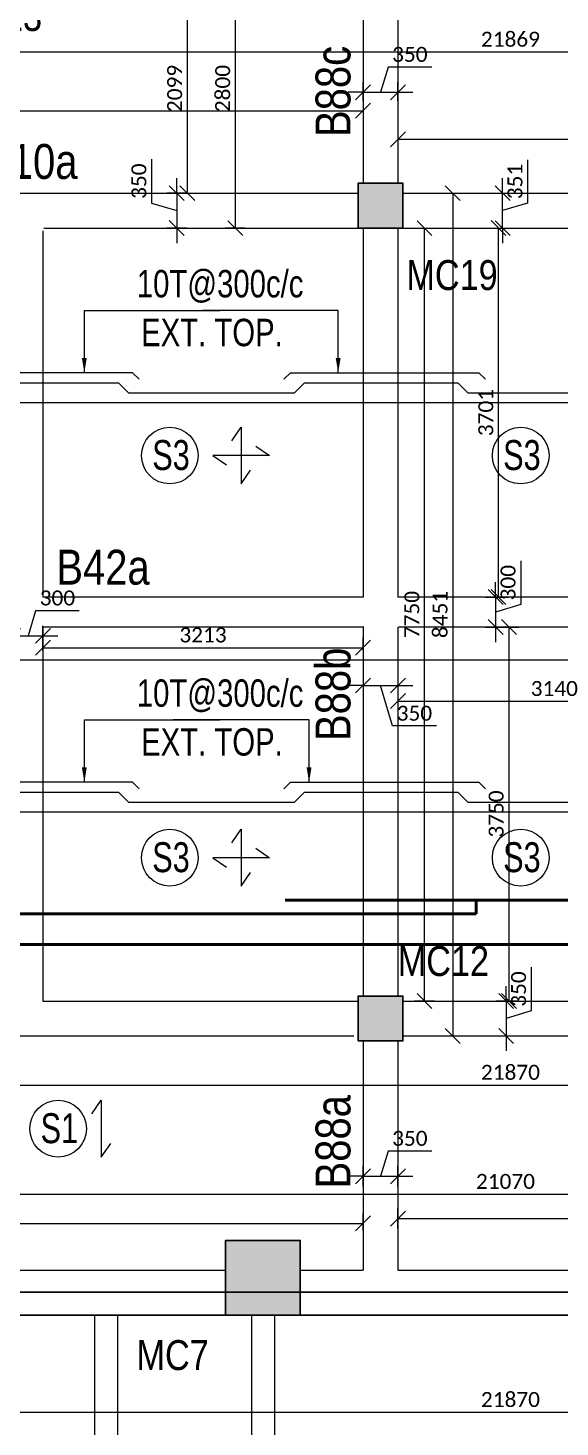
# Model space of a CAD drawing. Header units: millimetres. Extents: x 1112055 to 3390982, y -148532 to 766891.
# Drawn here: x 2814860 to 2820201, y -71678 to -57649 of the extents above; entities that cross this region are included whole.
import ezdxf
from ezdxf.enums import TextEntityAlignment as Align

# ---------------------------------------------------------------- set-up
doc = ezdxf.new("R2010")
doc.units = ezdxf.units.MM
doc.header["$PDMODE"] = 35
doc.header["$PDSIZE"] = -25
doc.linetypes.add('Hidden', pattern=[9.525, 6.35, -3.175])
for name, color, linetype, lineweight in [('B BEAM', 148, 'Continuous', 13), ('B COL. NO.', 3, 'Continuous', 20), ('B FINAL COLUMN', 1, 'Continuous', 30), ('B SLAB NO', 56, 'Continuous', 9), ('B STEEL', 34, 'Continuous', 15), ('B STEEL TEXT', 7, 'Continuous', 15), ('B TITLE BLOCK', 250, 'Continuous', 0), ('B-BEAM NO', 215, 'Continuous', 18)]:
    doc.layers.add(name, color=color, linetype=linetype, lineweight=lineweight)
doc.layers.add('B-COL HT', color=7, linetype='Continuous', lineweight=0, true_color=0x4e4f45)
doc.styles.add('Cali', font='calibri.ttf')
doc.styles.add('Q1', font='g13f12d.shx', dxfattribs={"width": 0.8})
doc.styles.add('SWINC', font='swissc.ttf')
doc.styles.add('SWISS', font='swisscl.ttf')
doc.dimstyles.new('BHOOMI', dxfattribs={"dimtxt": 230, "dimasz": 150, "dimexe": 10, "dimexo": 0, "dimgap": 25, "dimtad": 1, "dimdec": 0, "dimzin": 0, "dimdsep": 46, "dimtxsty": 'SWINC', "dimblk": 'OBLIQUE', "dimcen": 0.09, "dimclrd": 250, "dimclre": 250, "dimclrt": 256, "dimaunit": 1, "dimadec": 3, "dimazin": 0, "dimtfac": 1, "dimtdec": 0, "dimtofl": 0, "dimtmove": 1, "dimatfit": 3, "dimfxl": 100, "dimtolj": 1, "dimtzin": 0, "dimlwd": 9, "dimlwe": 5, "dimarcsym": 0})
doc.dimstyles.new('LEVEL DIM', dxfattribs={"dimtxt": 150, "dimasz": 150, "dimexe": 100, "dimexo": 100, "dimgap": 50, "dimtad": 1, "dimdec": 0, "dimzin": 0, "dimdsep": 46, "dimtxsty": 'Cali', "dimblk": 'OBLIQUE', "dimcen": 0, "dimclrd": 256, "dimclre": 256, "dimclrt": 3, "dimadec": 0, "dimazin": 0, "dimtfac": 1, "dimtdec": 0, "dimtofl": 0, "dimtmove": 1, "dimatfit": 0, "dimfxl": 100, "dimfxlon": 1, "dimtolj": 1, "dimtzin": 0, "dimlwd": -1, "dimlwe": -1, "dimarcsym": 0})

# ---------------------------------------------------------------- blocks, each defined once
blk = doc.blocks.new('_Oblique')
at = {"color": 0, "linetype": 'ByBlock', "lineweight": -2}
blk.add_line((-0.5, -0.5), (0.5, 0.5), dxfattribs=at)
blk = doc.blocks.new('*D6369')
at = {"linetype": 'ByBlock', "transparency": 16777216}
for p, q in [((2811198, -63887), (2811198, -64087)), ((2830638, -63887), (2830638, -64087)), ((2830638, -63987), (2811198, -63987))]:
    blk.add_line(p, q, dxfattribs=at)
at = {"layer": 'Defpoints', "color": 0, "lineweight": 40, "transparency": 16777216}
for p in [(2811198, -63656), (2830638, -63656), (2811198, -63987)]:
    blk.add_point(p, dxfattribs=at)
at = {"transparency": 16777216, "xscale": 150, "yscale": 150, "zscale": 150, "rotation": 180}
blk.add_blockref('_Oblique', (2811198, -63987), dxfattribs=at)
at = {"transparency": 16777216, "xscale": 150, "yscale": 150, "zscale": 150}
blk.add_blockref('_Oblique', (2830638, -63987), dxfattribs=at)
at = {"color": 3, "lineweight": 50, "transparency": 16777216, "insert": (2820918, -63860), "char_height": 150, "attachment_point": 5, "style": 'Cali'}
blk.add_mtext('\\A1;19440', dxfattribs=at)
blk = doc.blocks.new('*D6439')
at = {"linetype": 'ByBlock', "transparency": 16777216}
for p, q in [((2808768, -68349), (2808768, -68149)), ((2830638, -68349), (2830638, -68149)), ((2808768, -68249), (2830638, -68249))]:
    blk.add_line(p, q, dxfattribs=at)
at = {"layer": 'Defpoints', "color": 0, "lineweight": 40, "transparency": 16777216}
for p in [(2830638, -68249), (2808768, -69806), (2830638, -69806)]:
    blk.add_point(p, dxfattribs=at)
at = {"transparency": 16777216, "xscale": 150, "yscale": 150, "zscale": 150, "rotation": 180}
blk.add_blockref('_Oblique', (2808768, -68249), dxfattribs=at)
at = {"transparency": 16777216, "xscale": 150, "yscale": 150, "zscale": 150}
blk.add_blockref('_Oblique', (2830638, -68249), dxfattribs=at)
at = {"color": 3, "lineweight": 50, "transparency": 16777216, "insert": (2819703, -68122), "char_height": 150, "attachment_point": 5, "style": 'Cali'}
blk.add_mtext('\\A1;21870', dxfattribs=at)
blk = doc.blocks.new('*D6442')
at = {"linetype": 'ByBlock', "transparency": 16777216}
for p, q in [((2809118, -69243), (2809118, -69443)), ((2830188, -69243), (2830188, -69443)), ((2809118, -69343), (2830188, -69343))]:
    blk.add_line(p, q, dxfattribs=at)
at = {"layer": 'Defpoints', "color": 0, "lineweight": 40, "transparency": 16777216}
for p in [(2809118, -67756), (2830188, -67756), (2830188, -69343)]:
    blk.add_point(p, dxfattribs=at)
at = {"transparency": 16777216, "xscale": 150, "yscale": 150, "zscale": 150, "rotation": 180}
blk.add_blockref('_Oblique', (2809118, -69343), dxfattribs=at)
at = {"transparency": 16777216, "xscale": 150, "yscale": 150, "zscale": 150}
blk.add_blockref('_Oblique', (2830188, -69343), dxfattribs=at)
at = {"color": 3, "lineweight": 50, "transparency": 16777216, "insert": (2819653, -69216), "char_height": 150, "attachment_point": 5, "style": 'Cali'}
blk.add_mtext('\\A1;21070', dxfattribs=at)
blk = doc.blocks.new('*D6444')
at = {"linetype": 'ByBlock', "transparency": 16777216}
for p, q in [((2809118, -69706), (2809118, -69537)), ((2818223, -69706), (2818223, -69537)), ((2809118, -69637), (2818223, -69637))]:
    blk.add_line(p, q, dxfattribs=at)
at = {"layer": 'Defpoints', "color": 0, "lineweight": 40, "transparency": 16777216}
for p in [(2818223, -69637), (2809118, -69806), (2818223, -69806)]:
    blk.add_point(p, dxfattribs=at)
at = {"transparency": 16777216, "xscale": 150, "yscale": 150, "zscale": 150, "rotation": 180}
blk.add_blockref('_Oblique', (2809118, -69637), dxfattribs=at)
at = {"transparency": 16777216, "xscale": 150, "yscale": 150, "zscale": 150}
blk.add_blockref('_Oblique', (2818223, -69637), dxfattribs=at)
at = {"color": 3, "lineweight": 50, "transparency": 16777216, "insert": (2813671, -69510), "char_height": 150, "attachment_point": 5, "style": 'Cali'}
blk.add_mtext('\\A1;9105', dxfattribs=at)
blk = doc.blocks.new('*D6445')
at = {"linetype": 'ByBlock', "transparency": 16777216}
for p, q in [((2818474, -68911), (2818398, -69163)), ((2818913, -68911), (2818474, -68911)), ((2818223, -69163), (2818073, -69163)), ((2818223, -69263), (2818223, -69063)), ((2818223, -69163), (2818573, -69163)), ((2818573, -69263), (2818573, -69063)), ((2818573, -69163), (2818723, -69163))]:
    blk.add_line(p, q, dxfattribs=at)
at = {"layer": 'Defpoints', "color": 0, "lineweight": 40, "transparency": 16777216}
for p in [(2818573, -69163), (2818223, -70106), (2818573, -70106)]:
    blk.add_point(p, dxfattribs=at)
at = {"transparency": 16777216, "xscale": 150, "yscale": 150, "zscale": 150}
blk.add_blockref('_Oblique', (2818223, -69163), dxfattribs=at)
at = {"transparency": 16777216, "xscale": 150, "yscale": 150, "zscale": 150, "rotation": 180}
blk.add_blockref('_Oblique', (2818573, -69163), dxfattribs=at)
at = {"color": 3, "lineweight": 50, "transparency": 16777216, "insert": (2818693, -68784), "char_height": 150, "attachment_point": 5, "style": 'Cali'}
blk.add_mtext('\\A1;350', dxfattribs=at)
blk = doc.blocks.new('*D6446')
at = {"linetype": 'ByBlock', "transparency": 16777216}
for p, q in [((2818573, -69688), (2818573, -69488)), ((2825143, -69688), (2825143, -69488)), ((2818573, -69588), (2825143, -69588))]:
    blk.add_line(p, q, dxfattribs=at)
at = {"layer": 'Defpoints', "color": 0, "lineweight": 40, "transparency": 16777216}
for p in [(2825143, -69588), (2825143, -69806), (2818573, -70106)]:
    blk.add_point(p, dxfattribs=at)
at = {"transparency": 16777216, "xscale": 150, "yscale": 150, "zscale": 150, "rotation": 180}
blk.add_blockref('_Oblique', (2818573, -69588), dxfattribs=at)
at = {"transparency": 16777216, "xscale": 150, "yscale": 150, "zscale": 150}
blk.add_blockref('_Oblique', (2825143, -69588), dxfattribs=at)
at = {"color": 3, "lineweight": 50, "transparency": 16777216, "insert": (2821858, -69461), "char_height": 150, "attachment_point": 5, "style": 'Cali'}
blk.add_mtext('\\A1;6570', dxfattribs=at)
blk = doc.blocks.new('*D6471')
at = {"linetype": 'ByBlock', "transparency": 16777216}
for p, q in [((2819024, -59305), (2819224, -59305)), ((2819124, -59305), (2819124, -67756)), ((2819024, -67756), (2819224, -67756))]:
    blk.add_line(p, q, dxfattribs=at)
at = {"layer": 'Defpoints', "color": 0, "lineweight": 40, "transparency": 16777216}
for p in [(2818623, -59305), (2818623, -67756), (2819124, -67756)]:
    blk.add_point(p, dxfattribs=at)
at = {"transparency": 16777216, "xscale": 150, "yscale": 150, "zscale": 150}
for p, rotation in [((2819124, -59305), 90), ((2819124, -67756), 270)]:
    blk.add_blockref('_Oblique', p, dxfattribs=dict(at, rotation=rotation))
at = {"color": 3, "lineweight": 50, "transparency": 16777216, "insert": (2818997, -63530), "char_height": 150, "attachment_point": 5, "rotation": 90, "style": 'Cali'}
blk.add_mtext('\\A1;8451', dxfattribs=at)
blk = doc.blocks.new('*D6472')
at = {"linetype": 'ByBlock', "transparency": 16777216}
for p, q in [((2818740, -59656), (2818940, -59656)), ((2818840, -67406), (2818840, -59656)), ((2818740, -67406), (2818940, -67406))]:
    blk.add_line(p, q, dxfattribs=at)
at = {"layer": 'Defpoints', "color": 0, "lineweight": 40, "transparency": 16777216}
for p in [(2818623, -59656), (2818840, -59656), (2818623, -67406)]:
    blk.add_point(p, dxfattribs=at)
at = {"transparency": 16777216, "xscale": 150, "yscale": 150, "zscale": 150}
for p, rotation in [((2818840, -59656), 90), ((2818840, -67406), 270)]:
    blk.add_blockref('_Oblique', p, dxfattribs=dict(at, rotation=rotation))
at = {"color": 3, "lineweight": 50, "transparency": 16777216, "insert": (2818714, -63531), "char_height": 150, "attachment_point": 5, "rotation": 90, "style": 'Cali'}
blk.add_mtext('\\A1;7750', dxfattribs=at)
blk = doc.blocks.new('*D6473')
at = {"linetype": 'ByBlock', "transparency": 16777216}
for p, q in [((2819875, -58970), (2819875, -59405)), ((2819624, -59305), (2819624, -59155)), ((2819524, -59305), (2819724, -59305)), ((2819624, -59656), (2819624, -59305)), ((2819875, -59405), (2819624, -59480)), ((2819524, -59656), (2819724, -59656)), ((2819624, -59656), (2819624, -59806))]:
    blk.add_line(p, q, dxfattribs=at)
at = {"layer": 'Defpoints', "color": 0, "lineweight": 40, "transparency": 16777216}
for p in [(2818623, -59305), (2819624, -59305), (2818623, -59656)]:
    blk.add_point(p, dxfattribs=at)
at = {"transparency": 16777216, "xscale": 150, "yscale": 150, "zscale": 150}
for p, rotation in [((2819624, -59305), 270), ((2819624, -59656), 90)]:
    blk.add_blockref('_Oblique', p, dxfattribs=dict(at, rotation=rotation))
at = {"color": 3, "lineweight": 50, "transparency": 16777216, "insert": (2819749, -59188), "char_height": 150, "attachment_point": 5, "rotation": 90, "style": 'Cali'}
blk.add_mtext('\\A1;351', dxfattribs=at)
blk = doc.blocks.new('*D6474')
at = {"linetype": 'ByBlock', "transparency": 16777216}
for p, q in [((2819912, -67066), (2819912, -67506)), ((2819660, -67406), (2819660, -67256)), ((2819560, -67406), (2819760, -67406)), ((2819660, -67406), (2819660, -67756)), ((2819912, -67506), (2819660, -67581)), ((2819560, -67756), (2819760, -67756)), ((2819660, -67756), (2819660, -67906))]:
    blk.add_line(p, q, dxfattribs=at)
at = {"layer": 'Defpoints', "color": 0, "lineweight": 40, "transparency": 16777216}
for p in [(2818623, -67406), (2818623, -67756), (2819660, -67756)]:
    blk.add_point(p, dxfattribs=at)
at = {"transparency": 16777216, "xscale": 150, "yscale": 150, "zscale": 150}
for p, rotation in [((2819660, -67406), 270), ((2819660, -67756), 90)]:
    blk.add_blockref('_Oblique', p, dxfattribs=dict(at, rotation=rotation))
at = {"color": 3, "lineweight": 50, "transparency": 16777216, "insert": (2819785, -67286), "char_height": 150, "attachment_point": 5, "rotation": 90, "style": 'Cali'}
blk.add_mtext('\\A1;350', dxfattribs=at)
blk = doc.blocks.new('*D6475')
at = {"linetype": 'ByBlock', "transparency": 16777216}
for p, q in [((2819806, -62991), (2819806, -63431)), ((2819554, -63356), (2819554, -63206)), ((2819454, -63356), (2819654, -63356)), ((2819554, -63356), (2819554, -63656)), ((2819806, -63431), (2819554, -63506)), ((2819454, -63656), (2819654, -63656)), ((2819554, -63656), (2819554, -63806))]:
    blk.add_line(p, q, dxfattribs=at)
at = {"layer": 'Defpoints', "color": 0, "lineweight": 40, "transparency": 16777216}
for p in [(2818573, -63356), (2818581, -63656), (2819554, -63656)]:
    blk.add_point(p, dxfattribs=at)
at = {"transparency": 16777216, "xscale": 150, "yscale": 150, "zscale": 150}
for p, rotation in [((2819554, -63356), 270), ((2819554, -63656), 90)]:
    blk.add_blockref('_Oblique', p, dxfattribs=dict(at, rotation=rotation))
at = {"color": 3, "lineweight": 50, "transparency": 16777216, "insert": (2819679, -63211), "char_height": 150, "attachment_point": 5, "rotation": 90, "style": 'Cali'}
blk.add_mtext('\\A1;300', dxfattribs=at)
blk = doc.blocks.new('*D6476')
at = {"linetype": 'ByBlock', "transparency": 16777216}
for p, q in [((2819587, -63656), (2819787, -63656)), ((2819687, -63656), (2819687, -67406)), ((2819587, -67406), (2819787, -67406))]:
    blk.add_line(p, q, dxfattribs=at)
at = {"layer": 'Defpoints', "color": 0, "lineweight": 40, "transparency": 16777216}
for p in [(2819124, -63656), (2819124, -67406), (2819687, -67406)]:
    blk.add_point(p, dxfattribs=at)
at = {"transparency": 16777216, "xscale": 150, "yscale": 150, "zscale": 150}
for p, rotation in [((2819687, -63656), 90), ((2819687, -67406), 270)]:
    blk.add_blockref('_Oblique', p, dxfattribs=dict(at, rotation=rotation))
at = {"color": 3, "lineweight": 50, "transparency": 16777216, "insert": (2819560, -65531), "char_height": 150, "attachment_point": 5, "rotation": 90, "style": 'Cali'}
blk.add_mtext('\\A1;3750', dxfattribs=at)
blk = doc.blocks.new('*D6477')
at = {"linetype": 'ByBlock', "transparency": 16777216}
for p, q in [((2819483, -59655), (2819683, -59655)), ((2819583, -63356), (2819583, -59655)), ((2819483, -63356), (2819683, -63356))]:
    blk.add_line(p, q, dxfattribs=at)
at = {"layer": 'Defpoints', "color": 0, "lineweight": 40, "transparency": 16777216}
for p in [(2819124, -59655), (2819583, -59655), (2819124, -63356)]:
    blk.add_point(p, dxfattribs=at)
at = {"transparency": 16777216, "xscale": 150, "yscale": 150, "zscale": 150}
for p, rotation in [((2819583, -59655), 90), ((2819583, -63356), 270)]:
    blk.add_blockref('_Oblique', p, dxfattribs=dict(at, rotation=rotation))
at = {"color": 3, "lineweight": 50, "transparency": 16777216, "insert": (2819456, -61505), "char_height": 150, "attachment_point": 5, "rotation": 90, "style": 'Cali'}
blk.add_mtext('\\A1;3701', dxfattribs=at)
blk = doc.blocks.new('*D6480')
at = {"linetype": 'ByBlock', "transparency": 16777216}
for p, q in [((2814936, -63492), (2814861, -63744)), ((2815375, -63492), (2814936, -63492)), ((2814711, -63844), (2814711, -63644)), ((2815011, -63844), (2815011, -63644)), ((2814711, -63744), (2814561, -63744)), ((2814711, -63744), (2815011, -63744)), ((2815011, -63744), (2815161, -63744))]:
    blk.add_line(p, q, dxfattribs=at)
at = {"layer": 'Defpoints', "color": 0, "lineweight": 40, "transparency": 16777216}
for p in [(2815011, -63744), (2814711, -63987), (2815011, -63987)]:
    blk.add_point(p, dxfattribs=at)
at = {"transparency": 16777216, "xscale": 150, "yscale": 150, "zscale": 150}
blk.add_blockref('_Oblique', (2814711, -63744), dxfattribs=at)
at = {"transparency": 16777216, "xscale": 150, "yscale": 150, "zscale": 150, "rotation": 180}
blk.add_blockref('_Oblique', (2815011, -63744), dxfattribs=at)
at = {"color": 3, "lineweight": 50, "transparency": 16777216, "insert": (2815156, -63365), "char_height": 150, "attachment_point": 5, "style": 'Cali'}
blk.add_mtext('\\A1;300', dxfattribs=at)
blk = doc.blocks.new('*D6481')
at = {"linetype": 'ByBlock', "transparency": 16777216}
for p, q in [((2815011, -63887), (2815011, -63763)), ((2818223, -63887), (2818223, -63763)), ((2815011, -63863), (2818223, -63863))]:
    blk.add_line(p, q, dxfattribs=at)
at = {"layer": 'Defpoints', "color": 0, "lineweight": 40, "transparency": 16777216}
for p in [(2818223, -63863), (2815011, -63987), (2818223, -63987)]:
    blk.add_point(p, dxfattribs=at)
at = {"transparency": 16777216, "xscale": 150, "yscale": 150, "zscale": 150, "rotation": 180}
blk.add_blockref('_Oblique', (2815011, -63863), dxfattribs=at)
at = {"transparency": 16777216, "xscale": 150, "yscale": 150, "zscale": 150}
blk.add_blockref('_Oblique', (2818223, -63863), dxfattribs=at)
at = {"color": 3, "lineweight": 50, "transparency": 16777216, "insert": (2816617, -63736), "char_height": 150, "attachment_point": 5, "style": 'Cali'}
blk.add_mtext('\\A1;3213', dxfattribs=at)
blk = doc.blocks.new('*D6482')
at = {"linetype": 'ByBlock', "transparency": 16777216}
for p, q in [((2818223, -64242), (2818073, -64242)), ((2818223, -64142), (2818223, -64342)), ((2818223, -64242), (2818573, -64242)), ((2818520, -64648), (2818398, -64242)), ((2818573, -64142), (2818573, -64342)), ((2818573, -64242), (2818723, -64242)), ((2818959, -64648), (2818520, -64648))]:
    blk.add_line(p, q, dxfattribs=at)
at = {"layer": 'Defpoints', "color": 0, "lineweight": 40, "transparency": 16777216}
for p in [(2818223, -63987), (2818573, -63987), (2818573, -64242)]:
    blk.add_point(p, dxfattribs=at)
at = {"transparency": 16777216, "xscale": 150, "yscale": 150, "zscale": 150}
blk.add_blockref('_Oblique', (2818223, -64242), dxfattribs=at)
at = {"transparency": 16777216, "xscale": 150, "yscale": 150, "zscale": 150, "rotation": 180}
blk.add_blockref('_Oblique', (2818573, -64242), dxfattribs=at)
at = {"color": 3, "lineweight": 50, "transparency": 16777216, "insert": (2818739, -64521), "char_height": 150, "attachment_point": 5, "style": 'Cali'}
blk.add_mtext('\\A1;350', dxfattribs=at)
blk = doc.blocks.new('*D6483')
at = {"linetype": 'ByBlock', "transparency": 16777216}
for p, q in [((2818573, -64299), (2818573, -64499)), ((2821713, -64299), (2821713, -64499)), ((2818573, -64399), (2821713, -64399))]:
    blk.add_line(p, q, dxfattribs=at)
at = {"layer": 'Defpoints', "color": 0, "lineweight": 40, "transparency": 16777216}
for p in [(2818573, -63987), (2821713, -63987), (2821713, -64399)]:
    blk.add_point(p, dxfattribs=at)
at = {"transparency": 16777216, "xscale": 150, "yscale": 150, "zscale": 150, "rotation": 180}
blk.add_blockref('_Oblique', (2818573, -64399), dxfattribs=at)
at = {"transparency": 16777216, "xscale": 150, "yscale": 150, "zscale": 150}
blk.add_blockref('_Oblique', (2821713, -64399), dxfattribs=at)
at = {"color": 3, "lineweight": 50, "transparency": 16777216, "insert": (2820143, -64273), "char_height": 150, "attachment_point": 5, "style": 'Cali'}
blk.add_mtext('\\A1;3140', dxfattribs=at)
blk = doc.blocks.new('*D6489')
at = {"linetype": 'ByBlock', "transparency": 16777216}
for p, q in [((2808769, -57989), (2808769, -57789)), ((2830638, -57989), (2830638, -57789)), ((2808769, -57889), (2830638, -57889))]:
    blk.add_line(p, q, dxfattribs=at)
at = {"layer": 'Defpoints', "color": 0, "lineweight": 40, "transparency": 16777216}
for p in [(2830638, -57889), (2808769, -59056), (2830638, -59056)]:
    blk.add_point(p, dxfattribs=at)
at = {"transparency": 16777216, "xscale": 150, "yscale": 150, "zscale": 150, "rotation": 180}
blk.add_blockref('_Oblique', (2808769, -57889), dxfattribs=at)
at = {"transparency": 16777216, "xscale": 150, "yscale": 150, "zscale": 150}
blk.add_blockref('_Oblique', (2830638, -57889), dxfattribs=at)
at = {"color": 3, "lineweight": 50, "transparency": 16777216, "insert": (2819703, -57762), "char_height": 150, "attachment_point": 5, "style": 'Cali'}
blk.add_mtext('\\A1;21869', dxfattribs=at)
blk = doc.blocks.new('*D6491')
at = {"linetype": 'ByBlock', "transparency": 16777216}
for p, q in [((2808998, -58379), (2808998, -58579)), ((2808998, -58479), (2818223, -58479)), ((2818223, -58379), (2818223, -58579))]:
    blk.add_line(p, q, dxfattribs=at)
at = {"layer": 'Defpoints', "color": 0, "lineweight": 40, "transparency": 16777216}
for p in [(2808998, -58025), (2818223, -58025), (2818223, -58479)]:
    blk.add_point(p, dxfattribs=at)
at = {"transparency": 16777216, "xscale": 150, "yscale": 150, "zscale": 150, "rotation": 180}
blk.add_blockref('_Oblique', (2808998, -58479), dxfattribs=at)
at = {"transparency": 16777216, "xscale": 150, "yscale": 150, "zscale": 150}
blk.add_blockref('_Oblique', (2818223, -58479), dxfattribs=at)
at = {"color": 3, "lineweight": 50, "transparency": 16777216, "insert": (2813611, -58352), "char_height": 150, "attachment_point": 5, "style": 'Cali'}
blk.add_mtext('\\A1;9225', dxfattribs=at)
blk = doc.blocks.new('*D6492')
at = {"linetype": 'ByBlock', "transparency": 16777216}
for p, q in [((2818474, -58041), (2818398, -58293)), ((2818913, -58041), (2818474, -58041)), ((2818223, -58379), (2818223, -58193)), ((2818573, -58379), (2818573, -58193)), ((2818223, -58293), (2818073, -58293)), ((2818223, -58293), (2818573, -58293)), ((2818573, -58293), (2818723, -58293))]:
    blk.add_line(p, q, dxfattribs=at)
at = {"layer": 'Defpoints', "color": 0, "lineweight": 40, "transparency": 16777216}
for p in [(2818573, -58293), (2818223, -58479), (2818573, -58479)]:
    blk.add_point(p, dxfattribs=at)
at = {"transparency": 16777216, "xscale": 150, "yscale": 150, "zscale": 150}
blk.add_blockref('_Oblique', (2818223, -58293), dxfattribs=at)
at = {"transparency": 16777216, "xscale": 150, "yscale": 150, "zscale": 150, "rotation": 180}
blk.add_blockref('_Oblique', (2818573, -58293), dxfattribs=at)
at = {"color": 3, "lineweight": 50, "transparency": 16777216, "insert": (2818693, -57914), "char_height": 150, "attachment_point": 5, "style": 'Cali'}
blk.add_mtext('\\A1;350', dxfattribs=at)
blk = doc.blocks.new('*D6493')
at = {"linetype": 'ByBlock', "transparency": 16777216}
for p, q in [((2818573, -58665), (2818573, -58865)), ((2818573, -58765), (2825143, -58765)), ((2825143, -58665), (2825143, -58865))]:
    blk.add_line(p, q, dxfattribs=at)
at = {"layer": 'Defpoints', "color": 0, "lineweight": 40, "transparency": 16777216}
for p in [(2818573, -58293), (2825143, -58293), (2825143, -58765)]:
    blk.add_point(p, dxfattribs=at)
at = {"transparency": 16777216, "xscale": 150, "yscale": 150, "zscale": 150, "rotation": 180}
blk.add_blockref('_Oblique', (2818573, -58765), dxfattribs=at)
at = {"transparency": 16777216, "xscale": 150, "yscale": 150, "zscale": 150}
blk.add_blockref('_Oblique', (2825143, -58765), dxfattribs=at)
at = {"color": 3, "lineweight": 50, "transparency": 16777216, "insert": (2821858, -58638), "char_height": 150, "attachment_point": 5, "style": 'Cali'}
blk.add_mtext('\\A1;6570', dxfattribs=at)
blk = doc.blocks.new('*D6497')
at = {"linetype": 'ByBlock', "transparency": 16777216}
for p, q in [((2817041, -56856), (2816841, -56856)), ((2816941, -56856), (2816941, -59656)), ((2817041, -59656), (2816841, -59656))]:
    blk.add_line(p, q, dxfattribs=at)
at = {"layer": 'Defpoints', "color": 0, "lineweight": 40, "transparency": 16777216}
for p in [(2818248, -56856), (2816941, -59656), (2818223, -59656)]:
    blk.add_point(p, dxfattribs=at)
at = {"transparency": 16777216, "xscale": 150, "yscale": 150, "zscale": 150}
for p, rotation in [((2816941, -56856), 90), ((2816941, -59656), 270)]:
    blk.add_blockref('_Oblique', p, dxfattribs=dict(at, rotation=rotation))
at = {"color": 3, "lineweight": 50, "transparency": 16777216, "insert": (2816815, -58256), "char_height": 150, "attachment_point": 5, "rotation": 90, "style": 'Cali'}
blk.add_mtext('\\A1;2800', dxfattribs=at)
blk = doc.blocks.new('*D6498')
at = {"linetype": 'ByBlock', "transparency": 16777216}
for p, q in [((2816101, -58965), (2816101, -59404)), ((2816353, -59305), (2816353, -59155)), ((2816453, -59305), (2816253, -59305)), ((2816353, -59305), (2816353, -59655)), ((2816101, -59404), (2816353, -59480)), ((2816453, -59655), (2816253, -59655)), ((2816353, -59655), (2816353, -59805))]:
    blk.add_line(p, q, dxfattribs=at)
at = {"layer": 'Defpoints', "color": 0, "lineweight": 40, "transparency": 16777216}
for p in [(2816941, -59305), (2816353, -59655), (2816940, -59655)]:
    blk.add_point(p, dxfattribs=at)
at = {"transparency": 16777216, "xscale": 150, "yscale": 150, "zscale": 150}
for p, rotation in [((2816353, -59305), 270), ((2816353, -59655), 90)]:
    blk.add_blockref('_Oblique', p, dxfattribs=dict(at, rotation=rotation))
at = {"color": 3, "lineweight": 50, "transparency": 16777216, "insert": (2815974, -59185), "char_height": 150, "attachment_point": 5, "rotation": 90, "style": 'Cali'}
blk.add_mtext('\\A1;350', dxfattribs=at)
blk = doc.blocks.new('*D6499')
at = {"linetype": 'ByBlock', "transparency": 16777216}
for p, q in [((2816453, -57206), (2816560, -57206)), ((2816460, -59305), (2816460, -57206)), ((2816453, -59305), (2816560, -59305))]:
    blk.add_line(p, q, dxfattribs=at)
at = {"layer": 'Defpoints', "color": 0, "lineweight": 40, "transparency": 16777216}
for p in [(2816353, -57206), (2816460, -57206), (2816353, -59305)]:
    blk.add_point(p, dxfattribs=at)
at = {"transparency": 16777216, "xscale": 150, "yscale": 150, "zscale": 150}
for p, rotation in [((2816460, -57206), 90), ((2816460, -59305), 270)]:
    blk.add_blockref('_Oblique', p, dxfattribs=dict(at, rotation=rotation))
at = {"color": 3, "lineweight": 50, "transparency": 16777216, "insert": (2816333, -58255), "char_height": 150, "attachment_point": 5, "rotation": 90, "style": 'Cali'}
blk.add_mtext('\\A1;2099', dxfattribs=at)
blk = doc.blocks.new('*D6557')
at = {"linetype": 'ByBlock', "transparency": 16777216}
for p, q in [((2808768, -71430), (2808768, -71630)), ((2808768, -71530), (2830638, -71530)), ((2830638, -71430), (2830638, -71630))]:
    blk.add_line(p, q, dxfattribs=at)
at = {"layer": 'Defpoints', "color": 0, "lineweight": 40, "transparency": 16777216}
for p in [(2808768, -70556), (2830638, -70556), (2830638, -71530)]:
    blk.add_point(p, dxfattribs=at)
at = {"transparency": 16777216, "xscale": 150, "yscale": 150, "zscale": 150, "rotation": 180}
blk.add_blockref('_Oblique', (2808768, -71530), dxfattribs=at)
at = {"transparency": 16777216, "xscale": 150, "yscale": 150, "zscale": 150}
blk.add_blockref('_Oblique', (2830638, -71530), dxfattribs=at)
at = {"color": 3, "lineweight": 50, "transparency": 16777216, "insert": (2819703, -71403), "char_height": 150, "attachment_point": 5, "style": 'Cali'}
blk.add_mtext('\\A1;21870', dxfattribs=at)
blk = doc.blocks.new('*D6558')
at = {"linetype": 'ByBlock', "transparency": 16777216}
for p, q in [((2807868, -72966), (2807868, -73166)), ((2807868, -73066), (2839078, -73066)), ((2839078, -72966), (2839078, -73166))]:
    blk.add_line(p, q, dxfattribs=at)
at = {"layer": 'Defpoints', "color": 0, "lineweight": 40, "transparency": 16777216}
for p in [(2807868, -70556), (2839078, -70556), (2839078, -73066)]:
    blk.add_point(p, dxfattribs=at)
at = {"transparency": 16777216, "xscale": 150, "yscale": 150, "zscale": 150, "rotation": 180}
blk.add_blockref('_Oblique', (2807868, -73066), dxfattribs=at)
at = {"transparency": 16777216, "xscale": 150, "yscale": 150, "zscale": 150}
blk.add_blockref('_Oblique', (2839078, -73066), dxfattribs=at)
at = {"color": 3, "lineweight": 50, "transparency": 16777216, "insert": (2823473, -72939), "char_height": 150, "attachment_point": 5, "style": 'Cali'}
blk.add_mtext('\\A1;31210', dxfattribs=at)

msp = doc.modelspace()

# ---------------------------------------------------------------- hatches: boundary and pattern name
at = {"layer": 'B-COL HT'}
h = msp.add_hatch(color=250, dxfattribs=at)
h.dxf.hatch_style = 1
h.paths.add_polyline_path([(2818173.1, -59656.1), (2818623.1, -59656.1), (2818623.1, -59206.1), (2818173.1, -59206.1)])
h = msp.add_hatch(color=250, dxfattribs=at)
h.dxf.hatch_style = 1
h.paths.add_polyline_path([(2818173.1, -67806.1), (2818623.1, -67806.1), (2818623.1, -67356.1), (2818173.1, -67356.1)])
h = msp.add_hatch(color=250, dxfattribs=at)
h.dxf.hatch_style = 1
h.paths.add_polyline_path([(2816843.1, -70556.3), (2817593.1, -70556.3), (2817593.1, -69806.3), (2816843.1, -69806.3)])

# ---------------------------------------------------------------- linework, layer by layer
at = {"color": 2, "linetype": 'ByBlock', "lineweight": 50}
for p, q in [((2818223.1, -66393.8), (2817443.1, -66393.8)), ((2817443.1, -66393.8), (2825493.1, -66393.8)), ((2819358.1, -66393.8), (2818223.1, -66393.8)), ((2819358.1, -66531.6), (2819358.1, -66393.8)), ((2811211.9, -66531.6), (2818573.1, -66531.6)), ((2818573.1, -66531.6), (2819358.1, -66531.6))]:
    msp.add_line(p, q, dxfattribs=at)
at = {"color": 3, "linetype": 'ByBlock', "lineweight": 50}
msp.add_line((2811198.1, -66838.6), (2822013, -66838.6), dxfattribs=at)
at = {"layer": 'B BEAM', "linetype": 'Hidden', "ltscale": 1200}
for p, q in [((2818223.1, -57206.1), (2818223.1, -59206.1)), ((2818573.1, -57206.1), (2818573.1, -59206.1)), ((2811648.1, -59304.7), (2818173.1, -59304.7)), ((2818623.1, -59304.7), (2825093.1, -59304.7)), ((2815010.6, -59681.1), (2815010.6, -63356.1)), ((2815019, -59654.7), (2818193.8, -59654.7)), ((2818223.1, -59656.1), (2818223.1, -63356.1)), ((2818573.1, -59656.1), (2818573.1, -63356.1)), ((2818617.4, -59654.7), (2821713, -59654.7)), ((2818223.1, -63356.1), (2815010.6, -63356.1)), ((2821713, -63356.1), (2818573.1, -63356.1)), ((2815010.6, -63656.1), (2815010.6, -67406.1)), ((2818230.6, -63656.1), (2815010.6, -63656.1)), ((2818223.1, -63656.1), (2818223.1, -67356.1)), ((2818573.1, -63656.1), (2818573.1, -67356.1)), ((2821713, -63656.1), (2818580.6, -63656.1)), ((2815010.6, -67406.1), (2818173.1, -67406.1)), ((2818623.1, -67406.1), (2821713, -67406.1)), ((2811648.1, -67756.1), (2818131.5, -67756.1)), ((2818623.1, -67756.1), (2825051.5, -67756.1)), ((2818223.1, -67806.1), (2818223.1, -70106.3)), ((2818573.1, -67806.1), (2818573.1, -70106.1)), ((2809368.1, -70106.1), (2816843.1, -70106.1)), ((2817593.1, -70106.3), (2818223.1, -70106.3)), ((2818573.1, -70106.1), (2824943.1, -70106.1))]:
    msp.add_line(p, q, dxfattribs=at)
at = {"layer": 'B BEAM', "ltscale": 1200}
for p, q in [((2809368.1, -70556.1), (2816918.1, -70556.1)), ((2815528.1, -70556.1), (2815528.1, -78206.1)), ((2815758.1, -70556.1), (2815758.1, -78206.1)), ((2817103.1, -70556.1), (2817103.1, -77906.1)), ((2817333.1, -70556.1), (2817333.1, -77906.1)), ((2817518.1, -70556.1), (2825018.1, -70556.1))]:
    msp.add_line(p, q, dxfattribs=at)
at = {"layer": 'B FINAL COLUMN', "color": 26, "lineweight": 30}
for points in [[(2840592.1, 38569.5), (2807868.1, 38569.5), (2807868.1, -70556.1), (2858788.1, -70556.1), (2858788.1, -30756.1), (2871418.1, -30756.1), (2871418.1, 42384.9), (2845094.1, 41923), (2845094.1, 39154.7), (2840592.1, 39154.7)], [(2808098.2, -70326.1), (2858558.2, -70326.1), (2858558.2, -30527.5), (2871188.2, -30527.5), (2871188.2, 38376.5), (2852149.8, 38377), (2852149.8, 35717.5), (2851933.2, 35717.5), (2851933.2, 41811.5), (2850503.2, 41786.4), (2850503.2, 35717.5), (2850273.2, 35717.5), (2850273.2, 38923.3), (2840822.2, 38923.3), (2840822.2, 38338), (2808098.2, 38338)]]:
    msp.add_lwpolyline(points, close=True, dxfattribs=at)
at = {"layer": 'B FINAL COLUMN', "lineweight": 30}
for points in [[(2818173.1, -59656.1), (2818623.1, -59656.1), (2818623.1, -59206.1), (2818173.1, -59206.1)], [(2818173.1, -67806.1), (2818623.1, -67806.1), (2818623.1, -67356.1), (2818173.1, -67356.1)], [(2816843.1, -70556.3), (2817593.1, -70556.3), (2817593.1, -69806.3), (2816843.1, -69806.3)]]:
    msp.add_lwpolyline(points, close=True, dxfattribs=at)
at = {"layer": 'B SLAB NO', "lineweight": 9}
for points in [[(2816905.7, -61788.2), (2817000.5, -61651.6), (2817000.5, -62220.6), (2817095.4, -62083.9)], [(2817148.4, -61841.2), (2817285.1, -61936.1), (2816716, -61936.1), (2816852.7, -62030.9)], [(2816905.7, -65821), (2817000.5, -65684.4), (2817000.5, -66253.4), (2817095.4, -66116.7)], [(2817148.4, -65874), (2817285.1, -65968.9), (2816716, -65968.9), (2816852.7, -66063.7)], [(2815500.9, -68538.8), (2815595.8, -68402.1), (2815595.8, -68971.1), (2815690.6, -68834.5)]]:
    msp.add_lwpolyline(points, dxfattribs=at)
for centre in [(2816283.8, -61936.1), (2819805.8, -61936.1), (2816283.8, -65968.9), (2819805.8, -65968.9), (2815163.2, -68686.6)]:
    msp.add_circle(centre, 284.5, dxfattribs=at)
at = {"layer": 'B STEEL', "color": 34, "lineweight": 9, "ltscale": 0.5}
for p, q in [((2830638.1, -61407), (2811198.1, -61407)), ((2830638.1, -65512.6), (2811198.1, -65512.6))]:
    msp.add_line(p, q, dxfattribs=at)
for points in [[(2815975.1, -61171.6), (2815910.4, -61107), (2813802.2, -61107), (2813737.6, -61171.6)], [(2817429.5, -61171.6), (2817494.1, -61107), (2819387.1, -61107), (2819451.7, -61171.6)], [(2811198.1, -61207), (2812001.7, -61207), (2812101.7, -61307), (2813843.7, -61307), (2813943.7, -61207), (2815769, -61207), (2815869, -61307), (2817535.6, -61307), (2817635.6, -61207), (2819176.2, -61207), (2819276.2, -61307), (2821003.7, -61307), (2821103.7, -61207), (2822553.7, -61207), (2822653.7, -61307), (2824411.8, -61307), (2824511.8, -61207), (2826121.9, -61207), (2826221.9, -61307), (2829527.3, -61307), (2829627.3, -61207), (2830638.1, -61207)], [(2815975.1, -65277.3), (2815910.4, -65212.6), (2813802.2, -65212.6), (2813737.6, -65277.3)], [(2817429.5, -65277.3), (2817494.1, -65212.6), (2819387.1, -65212.6), (2819451.7, -65277.3)], [(2811198.1, -65312.6), (2812001.7, -65312.6), (2812101.7, -65412.6), (2813843.7, -65412.6), (2813943.7, -65312.6), (2815769, -65312.6), (2815869, -65412.6), (2817535.6, -65412.6), (2817635.6, -65312.6), (2819176.2, -65312.6), (2819276.2, -65412.6), (2821003.7, -65412.6), (2821103.7, -65312.6), (2822553.7, -65312.6), (2822653.7, -65412.6), (2824411.8, -65412.6), (2824511.8, -65312.6), (2826121.9, -65312.6), (2826221.9, -65412.6), (2829802.4, -65412.6), (2829902.4, -65312.6), (2830638.1, -65312.6)]]:
    msp.add_lwpolyline(points, dxfattribs=at)

# ---------------------------------------------------------------- texts
at = {"layer": 'B COL. NO.', "style": 'SWINC'}
for s, p in [('MC23', (2814085.2, -57678.6)), ('MC19', (2818658.4, -60276.4)), ('MC12', (2818571.3, -67155.3)), ('MC7', (2815949.7, -71107))]:
    msp.add_text(s, height=300, dxfattribs=at).set_placement(p)
at = {"layer": 'B SLAB NO', "lineweight": 9, "style": 'SWISS'}
for s, p in [('S3', (2816107.6, -62081.1)), ('S3', (2819629.6, -62081.1)), ('S3', (2816107.6, -66113.9)), ('S3', (2819629.6, -66113.9)), ('S1', (2814987.1, -68831.6))]:
    msp.add_text(s, height=300, dxfattribs=at).set_placement(p)
at = {"layer": 'B STEEL TEXT', "style": 'Q1', "width": 0.8}
for s, p in [('10T@300c/c', (2815952.6, -60350.1)), ('EXT. TOP.', (2815995.8, -60839.5)), ('10T@300c/c', (2815952.6, -64455.8)), ('EXT. TOP.', (2815995.8, -64945.2))]:
    msp.add_text(s, height=275, dxfattribs=at).set_placement(p)
at = {"layer": 'B TITLE BLOCK', "color": 251, "lineweight": 0, "insert": (2879869.9, -67865.3), "char_height": 464.277, "attachment_point": 2, "style": 'SWINC'}
msp.add_mtext_dynamic_manual_height_columns('\\pxsm1,qj;{\\fBankGothic Lt BT|b0|i0|c0|p34;BHOOMI\\P\\ps*,q*;\\fGost|b0|i0|c0|p2;\\H0.8x;- CONSULTANTS -\\C1; }', width=1213989.136, gutter_width=0, heights=[170761.4], dxfattribs=at)
at = {"layer": 'B-BEAM NO', "ltscale": 25, "style": 'SWINC'}
for s, p in [('B88c', (2818096.5, -58285)), ('B88b', (2818096.5, -64330.9)), ('B88a', (2818096.5, -68817.8))]:
    msp.add_text(s, height=350, rotation=90, dxfattribs=at).set_placement(p, align=Align.CENTER)
for s, p in [('B10a', (2814889.3, -59162.1)), ('B42a', (2815613.5, -63230.7))]:
    msp.add_text(s, height=350, dxfattribs=at).set_placement(p, align=Align.CENTER)

# ---------------------------------------------------------------- dimensions: what is measured, and where the dimension line sits
at = {"color": 3, "linetype": 'ByBlock', "lineweight": 50}
for base, p1, p2, picture, middle in [((2816941.4, -59656.1), (2818248.1, -56856.5), (2818223.1, -59656.1), '*D6497', (2816814.6, -58256.3)), ((2816460, -57206.1), (2816352.9, -59304.7), (2816352.9, -57206.1), '*D6499', (2816333.1, -58255.4)), ((2816352.9, -59654.7), (2816941.4, -59304.7), (2816940.1, -59654.7), '*D6498', (2815974.2, -59354.2)), ((2819623.6, -59304.7), (2818623.1, -59656.1), (2818623.1, -59304.7), '*D6473', (2819748.6, -59354.9)), ((2819123.9, -67756.1), (2818623.1, -59304.7), (2818623.1, -67756.1), '*D6471', (2818997.1, -63530.4)), ((2818840.4, -59656.1), (2818623.1, -67406.1), (2818623.1, -59656.1), '*D6472', (2818713.5, -63531.1)), ((2819583, -59654.7), (2819123.9, -63356.1), (2819123.9, -59654.7), '*D6477', (2819456.2, -61505.4)), ((2819554, -63656.1), (2818573.1, -63356.1), (2818580.6, -63656.1), '*D6475', (2819679, -63380.6)), ((2819687.3, -67406.1), (2819123.9, -63656.1), (2819123.9, -67406.1), '*D6476', (2819560.4, -65531.1)), ((2819660.4, -67756.1), (2818623.1, -67406.1), (2818623.1, -67756.1), '*D6474', (2819785.4, -67455.5))]:
    dim = msp.add_linear_dim(base=base, p1=p1, p2=p2, angle=90, dimstyle='LEVEL DIM', override={"dimpost": '\\X'}, dxfattribs=at)
    dim.commit()
    dim.dimension.update_dxf_attribs({"geometry": picture, "text_midpoint": middle})
for base, p1, p2, picture, middle in [((2830638.1, -57888.5), (2808768.7, -59056.1), (2830638.1, -59056.1), '*D6489', (2819703.4, -57761.7)), ((2818573.1, -58292.9), (2818223.1, -58479.2), (2818573.1, -58479.2), '*D6492', (2818523.7, -57914.2)), ((2818223.1, -58479.2), (2808998.4, -58025.3), (2818223.1, -58025.3), '*D6491', (2813610.8, -58352.3)), ((2825143.1, -58764.9), (2818573.1, -58292.9), (2825143.1, -58292.9), '*D6493', (2821858.1, -58638)), ((2815010.6, -63744), (2814710.6, -63986.8), (2815010.6, -63986.8), '*D6480', (2814986.2, -63365.3)), ((2811198.1, -63986.8), (2830638.1, -63656.1), (2811198.1, -63656.1), '*D6369', (2820918.1, -63860)), ((2818223.1434, -63863.169), (2815010.6428, -63986.8348), (2818223.1434, -63986.8348), '*D6481', (2816616.8931, -63736.3228)), ((2818573.1, -64242.5), (2818223.1, -63986.8), (2818573.1, -63986.8), '*D6482', (2818569.8, -64521.2)), ((2821713, -64399.4), (2818573.1, -63986.8), (2821713, -63986.8), '*D6483', (2820143.1, -64272.5)), ((2830188.1, -69342.5), (2809118.1, -67756.1), (2830188.1, -67756.1), '*D6442', (2819653.1, -69215.7)), ((2830638.1, -68248.6), (2808768.1, -69806.1), (2830638.1, -69806.1), '*D6439', (2819703.1, -68121.7)), ((2818573.1, -69162.7), (2818223.1, -70106.3), (2818573.1, -70106.1), '*D6445', (2818523.7, -68784)), ((2818223.1, -69636.8), (2809118.1, -69806.1), (2818223.1, -69806.1), '*D6444', (2813670.6, -69509.9)), ((2825143.1, -69588.3), (2818573.1, -70106.1), (2825143.1, -69806.1), '*D6446', (2821858.1, -69461.5)), ((2839078, -73065.5), (2807868.1, -70556.1), (2839078, -70556.1), '*D6558', (2823473.1, -72938.7)), ((2830638.1, -71530.3), (2808768.4, -70556.1), (2830638.1, -70556.1), '*D6557', (2819703.3, -71403.5))]:
    dim = msp.add_linear_dim(base=base, p1=p1, p2=p2, dimstyle='LEVEL DIM', override={"dimpost": '\\X'}, dxfattribs=at)
    dim.commit()
    dim.dimension.update_dxf_attribs({"geometry": picture, "text_midpoint": middle})

# ---------------------------------------------------------------- leaders
at = {"layer": 'B STEEL TEXT'}
for points in [[(2815426, -61107), (2815426, -60480.9), (2816788.9, -60480.9)], [(2817973.8, -61107), (2817973.8, -60480.9), (2816610.9, -60480.9)], [(2815426, -65212.6), (2815426, -64586.6), (2816788.9, -64586.6)], [(2817681.5, -65212.6), (2817681.5, -64586.6), (2816318.6, -64586.6)]]:
    msp.add_leader(points, dimstyle='BHOOMI', override={"dimtad": 0, "dimclrd": 256, "dimlwd": 0}, dxfattribs=at)

doc.saveas('drawing.dxf')
